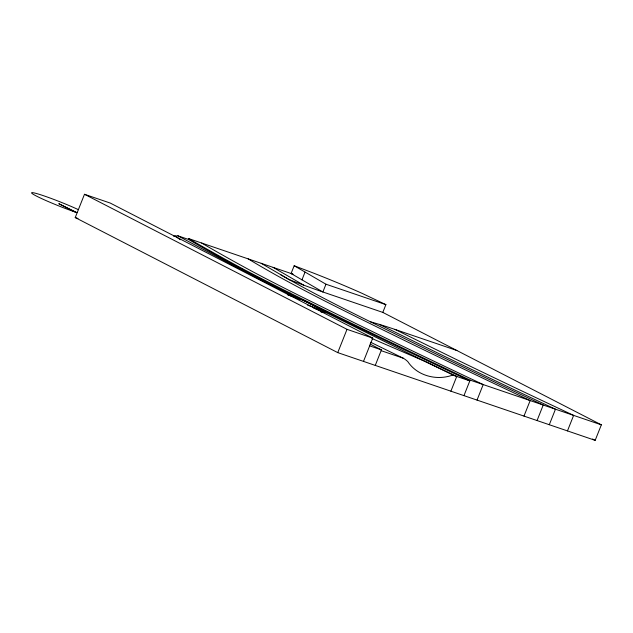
<?xml version="1.0" encoding="UTF-8"?>
<svg xmlns="http://www.w3.org/2000/svg" width="633" height="633" viewBox="0 0 633 633"><rect width="100%" height="100%" fill="white"/><g stroke="black" fill="none" stroke-linecap="round" stroke-linejoin="round"><path stroke-width="0.95" d="M261.16 263.304L289.241 279.636A74.726 5.214 21.7 0 0 301.094 284.162L303.99 285.246A74.726 5.214 21.7 0 0 322.877 291.979L382.807 312.401L601.35 424.838L595.17 440.354L337.745 352.621L75.224 217.562L84.49 194.284L110.237 203.058L372.75 338.117L363.492 361.396M307.875 302.788L289.859 293.854A746.473 52.072 21.7 0 1 248.255 272.665L241.996 269.365A1267.401 88.406 21.7 0 1 188.405 239.393L188.721 238.617L292.913 274.129M241.996 269.365L242.304 268.59A1267.401 88.406 21.7 0 1 188.721 238.617M294.171 265.741L325.971 284.217L322.877 291.979L291.077 273.503L294.171 265.741L313.026 272.91A84.64 5.903 21.7 0 1 361.894 293.269L385.893 304.639L382.807 312.401M289.859 293.854L290.167 293.079A746.473 52.072 21.7 0 1 248.563 271.889L242.304 268.59M301.957 279.865L305.043 272.103M287.659 294.891L303.278 300.208L325.077 311.112L324.634 311.879A17.542 14.195 -62.8 0 0 322.07 312.014L321.073 312.204M337.745 352.621L347.011 329.342L84.49 194.284M375.258 365.407L381.438 349.883L370.083 344.043M450.886 391.178L456.749 376.437L424.885 361.372L371.856 338.481M463.957 395.633L470.129 380.116L464.06 377.252A1964.428 137.029 21.7 0 1 345.159 320.179L290.167 293.079M477.029 400.088L483.201 384.571L474.679 380.552A1947.836 135.873 21.7 0 1 356.783 323.961L302.305 297.114A730.45 50.957 21.7 0 1 261.571 276.368L252.749 271.715A1177.048 82.108 21.7 0 1 201.666 243.032M523.982 416.095L530.161 400.57L512.833 392.405A1888.239 131.719 21.7 0 1 398.537 337.547L398.45 337.508A1881.513 131.245 21.7 0 1 345.895 311.602L332.665 304.971A670.845 46.795 21.7 0 1 276.566 275.363L270.426 271.897A716.817 49.999 21.7 0 1 249.877 259.91L248.199 258.889M537.053 420.549L543.233 405.025A1870.135 130.453 21.7 0 1 428.264 350.144L370.471 321.809A636.822 44.421 21.7 0 1 289.241 279.636M549.294 424.719L555.465 409.203L551.034 407.122A1843.154 128.57 21.7 0 1 437.656 353L379.286 324.373M567.461 430.907L573.633 415.39L565.498 411.577A1820.184 126.972 21.7 0 1 453.529 358.128L395.047 329.437A111.266 7.762 21.7 0 0 379.602 324.46L377.64 323.867A111.266 7.762 21.7 0 0 370.471 321.809M173.664 236.236L177.897 235.808L188.405 239.393M308.746 303.223L344.85 320.955A1964.428 137.029 21.7 0 0 463.752 378.028L469.821 380.892L453.79 375.464A18.104 14.646 -62.8 0 0 451.187 375.583C435.726 380.623 416.949 375.519 407.818 361.625A35.084 28.382 -62.8 0 0 403.403 358.286L381.272 347.462A3543.771 247.202 21.7 0 1 370.653 342.263M325.971 284.217L385.893 304.639M75.224 217.562L77.986 218.504M395.047 329.437L456.876 350.508M307.591 305.153L325.077 311.112M313.723 308.129L327.934 313.47A3351.593 233.799 21.7 0 0 418.112 358.009L453.924 375.472M347.011 329.342L372.75 338.117M369.664 345.871L381.438 349.883M470.129 380.116L601.35 424.838M381.129 350.666L403.292 358.215M291.077 273.503L292.842 274.16M300.501 299.749L276.115 287.485A1223.296 85.336 21.7 0 1 237.597 267.791L177.897 235.808M592.543 439.001L595.17 440.354M74.686 211.873L58.79 203.699L77.036 212.672L72.716 211.185A30.511 2.128 21.7 0 1 36.508 196.103A30.511 2.128 21.7 0 1 41.098 194.917A30.511 2.128 21.7 0 1 78.492 209.697M288.126 279.003L280.87 274.896M303.642 285.111L273.132 267.387M175.08 235.935L180.263 239.701"/></g></svg>
